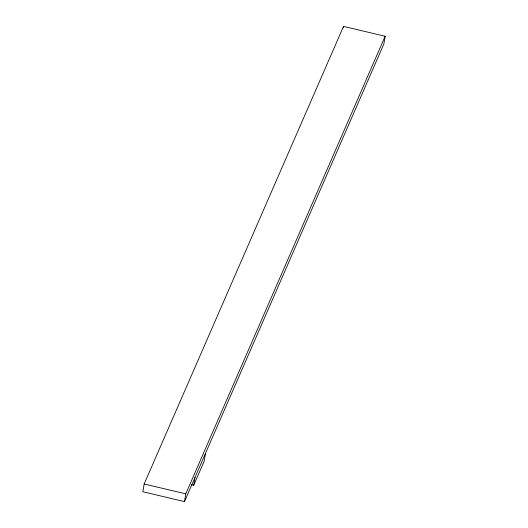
<?xml version="1.0" encoding="UTF-8"?>
<svg xmlns="http://www.w3.org/2000/svg" width="528" height="528" viewBox="0 0 528 528"><rect width="100%" height="100%" fill="white"/><g stroke="black" fill="none" stroke-linecap="round" stroke-linejoin="round"><path stroke-width="0.79" d="M144.157 483.985L142.87 491.74L184.477 501.6L383.843 44.015L385.13 36.26L343.523 26.4L144.157 483.985L185.764 493.845L385.13 36.26M184.477 501.6L185.764 493.845M191.288 484.704L193.69 485.272L194.971 477.517M205.465 453.433L204.184 461.188L193.69 485.272M343.266 27.951L343.523 26.4"/></g></svg>
